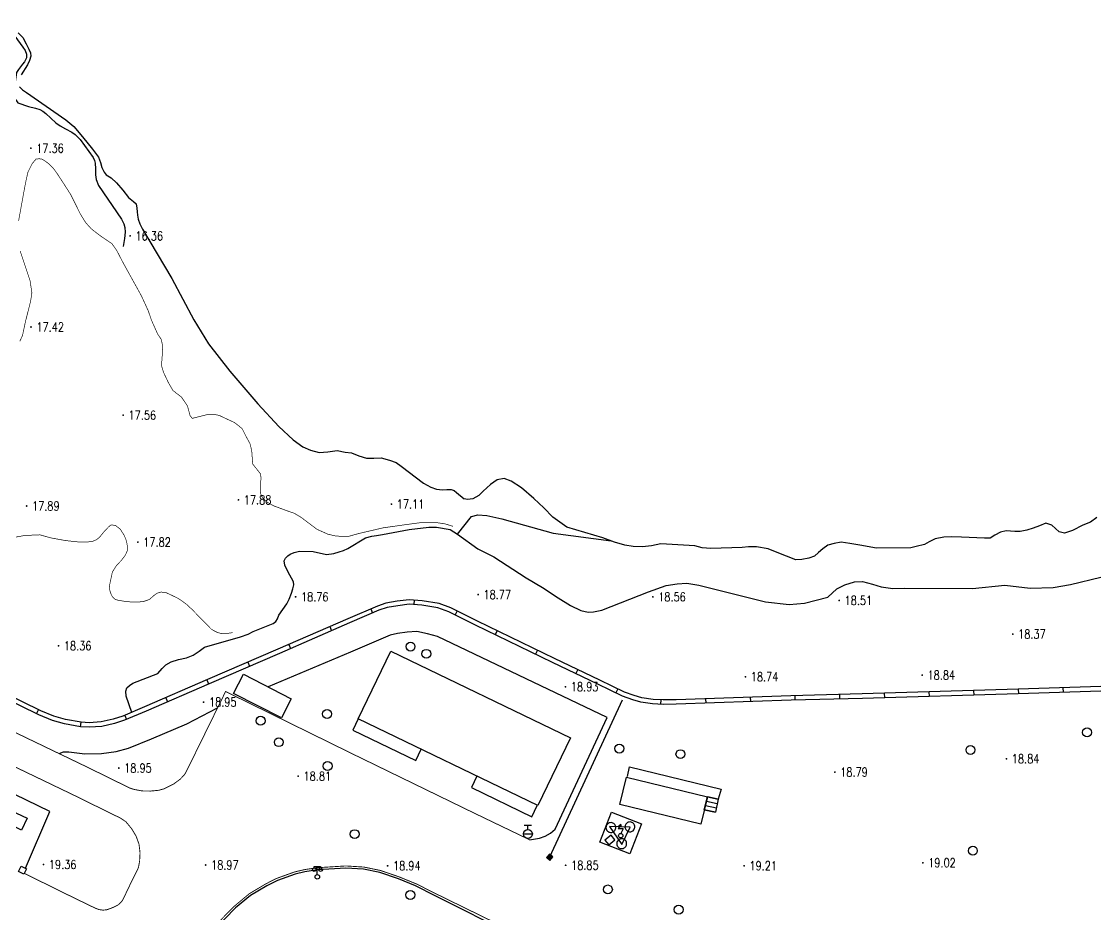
# Model space of a CAD drawing. Extents: x 404846 to 408477, y 3390929 to 3392894.
# Drawn here: x 407810.4 to 407930.6, y 3391708.8 to 3391808.7 of the extents above; entities that cross this region are included whole.
import ezdxf
from ezdxf.enums import TextEntityAlignment as Align

# ---------------------------------------------------------------- set-up
doc = ezdxf.new("R2010")
doc.units = 0
doc.header["$LTSCALE"] = 0.5
doc.layers.get('0').update_dxf_attribs({"linetype": 'CONTINUOUS'})
doc.layers.add('ASSIST', color=7, linetype='CONTINUOUS', plot=False)
for name, color, linetype in [('DGX', 2, 'CONTINUOUS'), ('DLDW', 11, 'CONTINUOUS'), ('DLSS', 4, 'CONTINUOUS'), ('DMTZ', 3, 'CONTINUOUS'), ('FZTZ', 7, 'CONTINUOUS'), ('GCD', 1, 'CONTINUOUS'), ('GXYZ', 2, 'CONTINUOUS'), ('JMD', 6, 'CONTINUOUS'), ('SXSS', 5, 'CONTINUOUS'), ('ZBTZ', 3, 'CONTINUOUS')]:
    doc.layers.add(name, color=color, linetype=linetype)
doc.styles.add('HZ', font='rs.shx', dxfattribs={"width": 0.8, "bigfont": 'hztxt.shx'})
doc.linetypes.add('10411', pattern='A,2,[150,AAA.SHX,S=1,R=0,X=0,Y=1],2,[151,AAA.SHX,S=1,R=0,X=0,Y=3],1e-11', length=4)
doc.linetypes.add('10421', pattern='A,2,[150,AAA.SHX,S=0.5,R=0,X=0,Y=0.5],1e-11', length=2)
doc.linetypes.add('10422', pattern='A,0.75,[150,AAA.SHX,S=0.5,R=0,X=0,Y=0.5],1.5,[177,AAA.SHX,S=1,R=0,X=0,Y=0.4],0.75', length=3)
doc.linetypes.add('1161', pattern='A,0,[149,AAA.SHX,S=0.15,R=0,X=0,Y=0],-1.6', length=1.6)
doc.linetypes.add('444', pattern='A,4.5,[145,AAA.SHX,S=1,R=0,X=0,Y=1],4.5,-0.5,[146,AAA.SHX,S=1,R=0,X=0,Y=0],-0.5', length=10)
doc.linetypes.add('447', pattern='A,8,-1,[148,AAA.SHX,S=1,R=0,X=0,Y=0],-1', length=10)

# ---------------------------------------------------------------- blocks, each defined once
blk = doc.blocks.new('gc097')
for p, q in [((-0.7, 2), (-0.7, 2.3)), ((-0.7, 2.3), (0.7, 2.3)), ((0, 0.5), (0, 2.3)), ((0.7, 2.3), (0.7, 2))]:
    blk.add_line(p, q)
for centre, radius in [((-0.7, 1.6), 0.4), ((0, 0), 0.5), ((0.73, 1.6), 0.4)]:
    blk.add_circle(centre, radius)
blk = doc.blocks.new('GC200')
at = {"linetype": 'Continuous', "const_width": 0.2, "flags": 128}
blk.add_lwpolyline([(-0.1, 0, 1), (0.1, 0, 1)], format="xyb", close=True, dxfattribs=at)
blk = doc.blocks.new('gc188')
blk.add_circle((0, 0), 1)
blk = doc.blocks.new('gc133')
for p, q in [((-1, 0), (1, 0)), ((-0.8, 2), (0.8, 2)), ((0, 1), (0, 2))]:
    blk.add_line(p, q)
blk.add_circle((0, 0), 1)
blk = doc.blocks.new('*U31')
at = {"linetype": 'Continuous'}
for points in [[(0, 0), (0.5, 0.5), (-0.5, 0.5)], [(0, 0), (-0.5, 0.5), (-0.5, -0.5)], [(0, 0), (-0.5, -0.5), (0.5, -0.5)], [(0, 0), (0.5, -0.5), (0.5, 0.5)]]:
    blk.add_solid(points, dxfattribs=at)
blk = doc.blocks.new('gc002')
blk.add_lwpolyline([(-0.5, -0.5), (0.5, -0.5), (0.5, 0.5), (-0.5, 0.5), (-0.5, -0.5)])
at = {"linetype": 'Continuous'}
blk.add_blockref('*U31', (0, 0), dxfattribs=at)
blk = doc.blocks.new('gc132')
at = {"linetype": 'Continuous'}
for points in [[(0, 2.5), (-0.58, 1.5)], [(0, 2.5), (-0.52, 2.2)], [(0, 2.5), (0, 1.9)], [(0.58, 1.5), (-0.58, 1.5)], [(0.58, 1.5), (0, 0.5)]]:
    blk.add_lwpolyline(points, dxfattribs=at)
blk.add_circle((0, 0), 0.5, dxfattribs=at)

msp = doc.modelspace()

# ---------------------------------------------------------------- linework, layer by layer
at = {"layer": 'ASSIST', "linetype": 'Continuous', "elevation": 19.521, "flags": 128}
msp.add_lwpolyline([(407886.832, 3391720.475), (407887.19, 3391721.933), (407888.388, 3391721.668), (407888.072, 3391720.208), (407886.832, 3391720.475)], close=True, dxfattribs=at)
at = {"layer": 'DGX', "linetype": 'Continuous', "const_width": 0.075, "flags": 128}
for points, elevation in [([(407826.864, 3391768.287), (407826.315, 3391769.453), (407826.099, 3391770.191), (407826.217, 3391771.837), (407826.18, 3391772.615), (407826.056, 3391773.14), (407825.663, 3391773.722), (407824.976, 3391775.264), (407824.615, 3391776.317), (407823.844, 3391777.997), (407821.818, 3391781.658), (407821.076, 3391783.088), (407820.557, 3391783.815), (407819.115, 3391784.804), (407818.228, 3391785.495), (407817.625, 3391786.168), (407817.038, 3391787.102), (407815.938, 3391789.326), (407814.473, 3391791.596), (407814.023, 3391792.22), (407813.479, 3391792.778), (407812.769, 3391793.269), (407812.411, 3391793.326), (407812.05, 3391793.281), (407811.621, 3391792.769), (407811.154, 3391791.835), (407810.941, 3391790.87), (407810.784, 3391790.078), (407810.111, 3391786.38)], 17.5), ([(407810.288, 3391782.995), (407811.394, 3391779.667), (407811.596, 3391778.326), (407811.455, 3391777.392), (407810.874, 3391775.094), (407810.551, 3391773.561), (407810.24, 3391772.89)], 17.5), ([(407836.299, 3391759.183), (407836.195, 3391760.64), (407836, 3391761.456), (407835.541, 3391762.294), (407835.11, 3391763.146), (407834.263, 3391763.816), (407833.444, 3391764.19), (407832.565, 3391764.606), (407831.867, 3391764.751), (407831.234, 3391764.706), (407830.422, 3391764.504), (407829.535, 3391764.276), (407829.295, 3391764.589), (407829.007, 3391765.662), (407828.335, 3391766.661), (407827.386, 3391767.387), (407826.864, 3391768.287)], 17.5), ([(407853.348, 3391752.382), (407850.908, 3391752.036), (407848.214, 3391751.41), (407846.871, 3391751.035), (407845.578, 3391751.125), (407844.725, 3391751.318), (407843.502, 3391751.865), (407842.567, 3391752.563), (407841.712, 3391753.212), (407840.942, 3391753.667), (407840.204, 3391753.92), (407838.652, 3391754.493), (407837.797, 3391754.979), (407837.269, 3391755.598), (407837.177, 3391755.955), (407837.155, 3391756.616), (407837.232, 3391757.612), (407837.176, 3391758.071), (407836.522, 3391758.898), (407836.299, 3391759.183)], 17.5), ([(407834.053, 3391740.311), (407833.385, 3391740.211), (407832.827, 3391740.2), (407832.372, 3391740.321), (407831.946, 3391740.536), (407831.669, 3391740.704), (407830.701, 3391741.681), (407829.536, 3391742.884), (407828.867, 3391743.502), (407828.011, 3391744.117), (407827.297, 3391744.462), (407826.634, 3391744.771), (407826.043, 3391744.852), (407825.612, 3391744.719), (407825.19, 3391744.42), (407824.758, 3391744.021), (407824.015, 3391743.767), (407822.817, 3391743.723), (407821.886, 3391743.828), (407821.164, 3391743.95), (407820.871, 3391744.062), (407820.592, 3391744.353), (407820.451, 3391744.623), (407820.272, 3391745.17), (407820.282, 3391745.587), (407820.464, 3391746.443), (407820.606, 3391747.095), (407821.057, 3391747.816), (407821.603, 3391748.384), (407822.046, 3391748.973), (407822.264, 3391749.45), (407822.288, 3391749.791), (407822.249, 3391750.192), (407822.167, 3391750.587), (407821.926, 3391751.194), (407821.485, 3391751.885), (407820.956, 3391752.295), (407820.465, 3391752.366), (407820.166, 3391752.131), (407819.674, 3391751.607), (407819.172, 3391750.984), (407818.818, 3391750.705), (407818.462, 3391750.549), (407817.737, 3391750.437), (407816.622, 3391750.47), (407815.372, 3391750.608), (407813.708, 3391750.91), (407812.487, 3391751.254), (407811.577, 3391751.214), (407810.851, 3391751.188), (407808.53, 3391750.775)], 18), ([(407858.724, 3391752.2), (407857.848, 3391752.472), (407856.952, 3391752.607), (407855.078, 3391752.612), (407853.348, 3391752.382)], 17.5)]:
    msp.add_lwpolyline(points, dxfattribs=dict(at, elevation=elevation))
at = {"layer": 'DLDW', "linetype": 'Continuous', "elevation": 19.927, "flags": 128}
msp.add_lwpolyline([(407877.588, 3391716.605), (407878.527, 3391718.558), (407876.218, 3391718.611), (407877.588, 3391716.605)], close=True, dxfattribs=at)
at = {"layer": 'DLSS', "linetype": 'Continuous', "const_width": 0.1, "flags": 128}
for points, elevation in [([(407822.544, 3391722.926), (407822.995, 3391722.777), (407823.934, 3391722.601), (407824.871, 3391722.586), (407825.77, 3391722.671), (407826.373, 3391722.834), (407827.474, 3391723.388), (407828.196, 3391723.921), (407828.677, 3391724.425), (407828.882, 3391724.786), (407833.272, 3391733.723), (407847.443, 3391726.757), (407861.089, 3391720.117), (407867.27, 3391717.144)], 18.99), ([(407805.254, 3391731.292), (407817.758, 3391725.28), (407822.544, 3391722.926)], 18.694), ([(407803.747, 3391728.157), (407816.237, 3391722.152), (407821.523, 3391719.552)], 18.694), ([(407821.523, 3391719.552), (407822.121, 3391719.148), (407822.773, 3391718.353), (407823.248, 3391717.561), (407823.58, 3391716.655), (407823.698, 3391715.693), (407823.65, 3391714.767), (407823.52, 3391714.027), (407822.71, 3391712.385), (407821.761, 3391710.401), (407821.617, 3391710.199), (407821.253, 3391709.861), (407820.824, 3391709.629), (407820.415, 3391709.462), (407819.967, 3391709.307), (407819.569, 3391709.264), (407819.107, 3391709.327), (407818.664, 3391709.497), (407816.068, 3391710.755), (407810.754, 3391713.377)], 19.041), ([(407862.935, 3391708.095), (407856.811, 3391711.095), (407854.63, 3391712.191), (407852.685, 3391712.987), (407850.591, 3391713.705), (407848.743, 3391714.083), (407846.721, 3391714.209), (407843.54, 3391714.011), (407842.102, 3391713.798), (407840.987, 3391713.538), (407838.961, 3391712.808), (407837.757, 3391712.199), (407835.93, 3391711.107), (407834.226, 3391709.692), (407833.025, 3391708.471), (407832.146, 3391707.545), (407831.328, 3391706.5), (407830.456, 3391705.098), (407829.718, 3391703.631), (407825.577, 3391694.972), (407819.972, 3391683.411), (407813.335, 3391669.754), (407812.691, 3391668.394)], 19.095)]:
    msp.add_lwpolyline(points, dxfattribs=dict(at, elevation=elevation))
at = {"layer": 'DMTZ', "linetype": '10421', "flags": 128}
for points, elevation in [([(407801.496, 3391805.784), (407801.945, 3391805.828), (407802.429, 3391806.046), (407804.46, 3391808.05), (407805.016, 3391808.494), (407805.789, 3391808.641), (407806.382, 3391808.68), (407807.767, 3391808.343), (407808.66, 3391807.894), (407809.24, 3391807.502), (407809.689, 3391807.028), (407810.579, 3391805.793), (407810.852, 3391805.416), (407811, 3391805.038), (407810.993, 3391804.626), (407810.78, 3391804.156), (407810.539, 3391803.922), (407810.097, 3391803.318), (407809.889, 3391802.991), (407809.565, 3391800.881), (407809.582, 3391800.545), (407809.694, 3391800.054), (407810.037, 3391799.573), (407811.209, 3391799.158), (407811.985, 3391798.994), (407812.474, 3391798.838), (407812.832, 3391798.662), (407813.173, 3391798.368), (407813.723, 3391797.882), (407814.292, 3391797.329), (407814.765, 3391796.992), (407815.343, 3391796.663), (407816.054, 3391796.292), (407816.426, 3391796.029), (407817.001, 3391795.494), (407817.974, 3391794.129), (407818.444, 3391793.462), (407818.592, 3391793.146), (407818.695, 3391792.823), (407818.697, 3391792.182), (407818.718, 3391791.534), (407818.78, 3391791.018), (407819.038, 3391790.337), (407821.638, 3391786.553), (407821.893, 3391786.058), (407822.005, 3391785.629), (407822.03, 3391785.125), (407821.945, 3391784.408), (407821.8, 3391783.503)], 16.518), ([(407822.781, 3391731.391), (407822.155, 3391733.22), (407822.101, 3391733.768), (407822.212, 3391734.121), (407822.502, 3391734.399), (407822.874, 3391734.671), (407825.7, 3391735.732), (407826.189, 3391736.315), (407826.582, 3391736.724), (407827.175, 3391737.05), (407828.01, 3391737.301), (407828.884, 3391737.479), (407829.631, 3391737.777), (407830.308, 3391738.24), (407830.916, 3391738.684), (407834.92, 3391739.848), (407835.786, 3391740.131), (407836.336, 3391740.45), (407838.593, 3391741.321), (407838.885, 3391741.537), (407839.07, 3391741.867), (407839.217, 3391742.272), (407840.106, 3391743.548), (407840.368, 3391744.06), (407840.634, 3391744.713), (407840.785, 3391745.197), (407840.905, 3391745.651), (407840.868, 3391745.989), (407840.631, 3391746.411), (407840.259, 3391747.058), (407839.909, 3391747.841), (407839.824, 3391748.358), (407839.955, 3391748.645), (407840.235, 3391748.885), (407840.503, 3391749.088), (407840.93, 3391749.284), (407841.551, 3391749.407), (407843.054, 3391749.38), (407844.552, 3391749.058), (407845.367, 3391749.173), (407845.971, 3391749.334), (407846.457, 3391749.51), (407846.93, 3391749.711), (407848.932, 3391750.933), (407849.617, 3391751.089), (407850.155, 3391751.168), (407850.835, 3391751.305), (407853.821, 3391751.841), (407855.996, 3391752.103), (407856.866, 3391752.12), (407858.405, 3391751.848), (407859.219, 3391751.309)], 18.691)]:
    msp.add_lwpolyline(points, dxfattribs=dict(at, elevation=elevation))
at = {"layer": 'DMTZ', "linetype": '10411', "flags": 128}
for points, elevation in [([(407859.219, 3391751.309), (407861.476, 3391749.691), (407863.27, 3391748.792), (407866.905, 3391746.45), (407868.735, 3391745.357), (407870.465, 3391744.214), (407871.873, 3391743.338), (407873.001, 3391742.795), (407873.837, 3391742.609), (407874.437, 3391742.641), (407875.373, 3391742.83), (407880.587, 3391744.886), (407882.555, 3391745.575), (407883.799, 3391745.784), (407884.885, 3391745.83), (407886.21, 3391745.621), (407893.687, 3391743.768), (407896.341, 3391743.457), (407898.031, 3391743.596), (407900.651, 3391744.295), (407901.662, 3391745.221), (407902.55, 3391745.652), (407903.623, 3391745.987), (407904.527, 3391746.02), (407905.65, 3391745.733), (407906.623, 3391745.423), (407907.928, 3391745.256), (407909.188, 3391745.282), (407916.826, 3391745.237), (407920.452, 3391745.615), (407923.279, 3391745.285), (407925.876, 3391745.349), (407927.813, 3391745.696)], 18.375), ([(407927.813, 3391745.696), (407934.582, 3391747.349), (407937.505, 3391747.602), (407944.808, 3391748.073), (407954.949, 3391747.439), (407963.794, 3391746.397), (407968.533, 3391744.525), (407971.926, 3391742.933), (407973.577, 3391742.84), (407979.625, 3391743.735), (407981.017, 3391744.287)], 17.918)]:
    msp.add_lwpolyline(points, dxfattribs=dict(at, elevation=elevation))
at = {"layer": 'DMTZ', "linetype": '10422', "elevation": 19.477, "flags": 128}
msp.add_lwpolyline([(407876.439, 3391720.236), (407879.811, 3391718.927), (407878.509, 3391715.573), (407875.138, 3391716.881), (407876.439, 3391720.236)], close=True, dxfattribs=at)
at = {"layer": 'DMTZ', "linetype": '10422', "elevation": 19.095, "flags": 128}
msp.add_lwpolyline([(407865.473, 3391706.453), (407856.702, 3391710.875), (407854.529, 3391711.967), (407852.599, 3391712.757), (407850.526, 3391713.467), (407848.711, 3391713.839), (407846.721, 3391713.963), (407843.565, 3391713.766), (407842.148, 3391713.557), (407841.057, 3391713.302), (407839.059, 3391712.582), (407837.876, 3391711.983), (407836.072, 3391710.906), (407834.393, 3391709.511), (407833.202, 3391708.301), (407832.332, 3391707.384), (407831.53, 3391706.359), (407830.671, 3391704.978), (407829.939, 3391703.523), (407825.798, 3391694.866), (407820.193, 3391683.304), (407813.557, 3391669.648), (407812.025, 3391666.61)], dxfattribs=at)
at = {"layer": 'FZTZ', "linetype": 'Continuous', "flags": 128}
for points, elevation in [([(407808.608, 3391720.712), (407811.052, 3391719.55), (407810.423, 3391718.226), (407807.979, 3391719.388), (407808.608, 3391720.712)], 18.869), ([(407875.835, 3391718.603), (407875.827, 3391718.46), (407875.843, 3391718.365), (407875.875, 3391718.274), (407875.922, 3391718.191), (407875.983, 3391718.117), (407876.056, 3391718.054), (407876.139, 3391718.005), (407876.229, 3391717.972), (407876.323, 3391717.954), (407876.467, 3391717.959), (407876.56, 3391717.983), (407876.647, 3391718.022), (407876.726, 3391718.077), (407876.825, 3391718.182), (407876.873, 3391718.265), (407876.907, 3391718.354), (407876.925, 3391718.449), (407876.92, 3391718.593), (407876.896, 3391718.686), (407876.856, 3391718.773), (407876.802, 3391718.852), (407876.697, 3391718.95), (407876.614, 3391718.999), (407876.524, 3391719.033), (407876.43, 3391719.051), (407876.286, 3391719.046), (407876.193, 3391719.022), (407876.106, 3391718.982), (407876.026, 3391718.928), (407875.928, 3391718.823), (407875.879, 3391718.74), (407875.846, 3391718.65), (407875.835, 3391718.603)], 19.917), ([(407877.961, 3391718.681), (407877.953, 3391718.537), (407877.969, 3391718.442), (407878.001, 3391718.352), (407878.048, 3391718.268), (407878.109, 3391718.194), (407878.182, 3391718.131), (407878.265, 3391718.083), (407878.355, 3391718.049), (407878.449, 3391718.031), (407878.593, 3391718.036), (407878.686, 3391718.06), (407878.773, 3391718.1), (407878.853, 3391718.154), (407878.951, 3391718.259), (407879, 3391718.342), (407879.033, 3391718.432), (407879.051, 3391718.526), (407879.046, 3391718.67), (407879.022, 3391718.763), (407878.982, 3391718.85), (407878.928, 3391718.93), (407878.823, 3391719.028), (407878.74, 3391719.077), (407878.65, 3391719.11), (407878.556, 3391719.128), (407878.412, 3391719.123), (407878.319, 3391719.099), (407878.232, 3391719.059), (407878.153, 3391719.005), (407878.055, 3391718.9), (407878.006, 3391718.817), (407877.972, 3391718.727), (407877.961, 3391718.681)], 19.917), ([(407876.133, 3391716.575), (407876.822, 3391717.124), (407876.404, 3391717.647), (407875.716, 3391717.099), (407876.133, 3391716.575)], 21.457), ([(407877.05, 3391716.798), (407877.043, 3391716.654), (407877.058, 3391716.559), (407877.09, 3391716.469), (407877.137, 3391716.385), (407877.198, 3391716.311), (407877.271, 3391716.248), (407877.354, 3391716.2), (407877.444, 3391716.166), (407877.538, 3391716.148), (407877.682, 3391716.153), (407877.775, 3391716.177), (407877.863, 3391716.217), (407877.942, 3391716.271), (407878.04, 3391716.376), (407878.089, 3391716.459), (407878.123, 3391716.549), (407878.14, 3391716.643), (407878.135, 3391716.787), (407878.111, 3391716.88), (407878.072, 3391716.967), (407878.017, 3391717.047), (407877.912, 3391717.145), (407877.829, 3391717.194), (407877.74, 3391717.227), (407877.645, 3391717.245), (407877.501, 3391717.24), (407877.408, 3391717.216), (407877.321, 3391717.176), (407877.242, 3391717.122), (407877.144, 3391717.017), (407877.095, 3391716.934), (407877.061, 3391716.844), (407877.05, 3391716.798)], 19.917)]:
    msp.add_lwpolyline(points, close=True, dxfattribs=dict(at, elevation=elevation))
at = {"layer": 'JMD', "linetype": 'Continuous'}
for p, q in [((407886.832, 3391720.475), (407887.19, 3391721.933)), ((407886.952, 3391720.962), (407888.178, 3391720.696)), ((407887.071, 3391721.447), (407888.283, 3391721.182)), ((407887.19, 3391721.933), (407888.388, 3391721.668)), ((407888.388, 3391721.668), (407888.072, 3391720.208)), ((407886.832, 3391720.476), (407888.072, 3391720.209))]:
    msp.add_line(p, q, dxfattribs=at)
at = {"layer": 'JMD', "linetype": 'Continuous', "flags": 128}
for points, elevation in [([(407851.766, 3391738.246), (407871.856, 3391728.525), (407868.194, 3391720.956), (407848.103, 3391730.676), (407851.766, 3391738.246)], 24.201), ([(407835.264, 3391735.666), (407840.621, 3391732.917), (407839.519, 3391730.769), (407834.162, 3391733.519), (407835.264, 3391735.666)], 21.569), ([(407878.125, 3391724.159), (407887.19, 3391721.933), (407886.439, 3391718.873), (407877.373, 3391721.099), (407878.125, 3391724.159)], 22.869), ([(407810.391, 3391714.195), (407811.01, 3391713.879), (407810.705, 3391713.281), (407810.085, 3391713.597), (407810.391, 3391714.195)], 21.828)]:
    msp.add_lwpolyline(points, close=True, dxfattribs=dict(at, elevation=elevation))
at = {"layer": 'JMD', "linetype": '447', "elevation": 21.035, "flags": 128}
msp.add_lwpolyline([(407877.654, 3391732.747), (407869.519, 3391715.188)], dxfattribs=at)
at = {"layer": 'JMD', "linetype": 'Continuous', "flags": 128}
for points, elevation in [([(407848.103, 3391730.676), (407847.494, 3391729.416), (407854.541, 3391726.006), (407855.151, 3391727.266)], 22.229), ([(407878.242, 3391724.224), (407878.461, 3391725.281), (407888.711, 3391722.78), (407888.388, 3391721.668), (407887.19, 3391721.933)], 20.097), ([(407861.392, 3391724.247), (407860.773, 3391722.968), (407867.515, 3391719.706), (407868.134, 3391720.985)], 22.229)]:
    msp.add_lwpolyline(points, dxfattribs=dict(at, elevation=elevation))
at = {"layer": 'JMD', "linetype": '444', "elevation": 21.429, "flags": 128}
msp.add_lwpolyline([(407810.865, 3391713.953), (407813.62, 3391720.295), (407803.202, 3391725.319)], dxfattribs=at)
at = {"layer": 'SXSS', "linetype": 'Continuous'}
for p, q in [((407854.369, 3391743.945), (407854.334, 3391743.447)), ((407849.516, 3391742.964), (407849.711, 3391742.503)), ((407859.174, 3391742.742), (407858.951, 3391742.295)), ((407844.923, 3391740.988), (407845.123, 3391740.53)), ((407863.659, 3391740.532), (407863.441, 3391740.082)), ((407840.342, 3391738.983), (407840.543, 3391738.525)), ((407868.156, 3391738.346), (407867.938, 3391737.896)), ((407835.753, 3391736.999), (407835.95, 3391736.54)), ((407872.664, 3391736.183), (407872.449, 3391735.731)), ((407831.16, 3391735.022), (407831.36, 3391734.564)), ((407826.576, 3391733.026), (407826.776, 3391732.568)), ((407877.168, 3391734.011), (407876.948, 3391733.562)), ((407891.965, 3391733.091), (407891.982, 3391732.591)), ((407896.962, 3391733.262), (407896.975, 3391732.763)), ((407901.96, 3391733.391), (407901.973, 3391732.891)), ((407906.958, 3391733.528), (407906.973, 3391733.029)), ((407911.956, 3391733.676), (407911.971, 3391733.176)), ((407916.954, 3391733.823), (407916.969, 3391733.323)), ((407921.952, 3391733.97), (407921.968, 3391733.471)), ((407926.949, 3391734.135), (407926.965, 3391733.635)), ((407881.97, 3391732.792), (407881.946, 3391732.292)), ((407886.968, 3391732.915), (407886.985, 3391732.416)), ((407812.323, 3391731.709), (407812.104, 3391731.26)), ((407821.982, 3391731.052), (407822.177, 3391730.592)), ((407817.089, 3391730.281), (407817, 3391729.789))]:
    msp.add_line(p, q, dxfattribs=at)
at = {"layer": 'SXSS', "linetype": 'Continuous', "flags": 128}
for points, elevation in [([(407810.062, 3391807.404), (407810.581, 3391806.876), (407810.968, 3391806.181), (407811.24, 3391805.584), (407811.444, 3391805.172), (407811.46, 3391804.817), (407811.324, 3391804.302), (407811.124, 3391803.847), (407810.388, 3391802.711)], 15.853), ([(407810.225, 3391801.359), (407810.539, 3391801.037), (407810.983, 3391800.738), (407815.391, 3391797.692), (407816.291, 3391796.925), (407817.262, 3391795.786), (407818.39, 3391794.414), (407819.056, 3391793.492), (407819.29, 3391792.906), (407819.424, 3391792.33), (407819.681, 3391791.82), (407819.919, 3391791.521), (407820.452, 3391791.174), (407821.053, 3391790.647), (407821.785, 3391789.803), (407822.404, 3391788.997), (407822.97, 3391788.558), (407823.258, 3391788.286), (407823.352, 3391787.783), (407823.357, 3391787.391), (407823.423, 3391787), (407823.497, 3391786.566), (407823.686, 3391786.035), (407823.976, 3391785.433)], 15.853), ([(407823.976, 3391785.433), (407827.259, 3391779.919), (407829.718, 3391775.291), (407831.349, 3391772.617), (407833.728, 3391769.555), (407836.88, 3391765.91), (407839.238, 3391763.382), (407840.818, 3391761.87), (407841.912, 3391761.089), (407842.755, 3391760.724), (407843.727, 3391760.462), (407844.71, 3391760.532), (407845.764, 3391760.675), (407846.663, 3391760.484), (407847.358, 3391760.406), (407848.172, 3391760.099), (407849.043, 3391759.821), (407849.868, 3391759.845), (407850.692, 3391759.87), (407851.621, 3391759.622), (407852.348, 3391759.342), (407852.931, 3391758.916), (407855.413, 3391757.044), (407856.239, 3391756.578), (407856.869, 3391756.363), (407857.521, 3391756.298), (407858.013, 3391756.334), (407858.49, 3391756.325), (407858.839, 3391756.214), (407859.102, 3391755.986), (407859.977, 3391755.263)], 15.853), ([(407930.732, 3391753.204), (407930.044, 3391752.659), (407929.168, 3391752.321), (407928.03, 3391751.739), (407927.131, 3391751.444), (407926.525, 3391751.604), (407925.705, 3391752.344), (407925.043, 3391752.557), (407924.331, 3391752.276), (407923.619, 3391751.995), (407922.928, 3391751.779), (407922.182, 3391751.618), (407921.566, 3391751.635), (407920.598, 3391751.692), (407919.962, 3391751.532), (407919.349, 3391751.218), (407918.802, 3391750.883), (407918.176, 3391750.866), (407915.591, 3391751.007), (407914.469, 3391751.041), (407913.612, 3391750.989), (407912.678, 3391750.815), (407911.978, 3391750.457), (407911.453, 3391750.188), (407910.531, 3391749.938), (407909.939, 3391749.8), (407906.09, 3391749.764), (407904.228, 3391750.11), (407903.116, 3391750.286), (407902.136, 3391750.42), (407901.356, 3391750.27), (407900.643, 3391750.098), (407900.075, 3391749.697), (407899.606, 3391749.264), (407899.148, 3391748.864), (407898.523, 3391748.627), (407897.743, 3391748.477), (407897.083, 3391748.471), (407894.964, 3391749.265), (407893.971, 3391749.695), (407892.682, 3391749.892), (407891.769, 3391749.895), (407891.054, 3391749.833), (407887.579, 3391749.713), (407886.588, 3391749.813), (407885.773, 3391750.004), (407881.975, 3391750.243), (407880.921, 3391750.036), (407879.899, 3391749.927), (407878.886, 3391749.962), (407877.939, 3391750.085), (407876.769, 3391750.426), (407875.467, 3391750.919), (407871.462, 3391752.103), (407869.889, 3391753.232), (407868.867, 3391754.257), (407867.746, 3391755.313), (407866.381, 3391756.521), (407865.23, 3391757.258), (407864.446, 3391757.548), (407863.666, 3391757.398), (407862.911, 3391756.874), (407862.093, 3391756.151), (407861.602, 3391755.652), (407860.934, 3391755.283), (407860.329, 3391755.222), (407859.977, 3391755.263)], 15.767)]:
    msp.add_lwpolyline(points, dxfattribs=dict(at, elevation=elevation))
at = {"layer": 'SXSS', "linetype": '10422', "elevation": 22.711, "flags": 128}
msp.add_lwpolyline([(408167.848, 3391711.483), (408157.476, 3391726.378), (408130.272, 3391730.162), (408109.43, 3391732.777), (408091.82, 3391735.157), (408071.419, 3391737.794), (408059.48, 3391737.491), (408046.723, 3391737.157), (408031.232, 3391736.62), (408012.414, 3391736.025), (407989.08, 3391735.534), (407976.129, 3391735.177), (407961.858, 3391734.698), (407950.285, 3391734.295), (407935.828, 3391733.927), (407921.958, 3391733.47), (407904.519, 3391732.956), (407896.532, 3391732.751), (407883.695, 3391732.3), (407882.224, 3391732.279), (407881.045, 3391732.336), (407879.735, 3391732.54), (407878.82, 3391732.805), (407877.691, 3391733.198), (407874.913, 3391734.561), (407869.848, 3391736.967), (407861.22, 3391741.161), (407858.263, 3391742.638), (407857.031, 3391743.085), (407855.218, 3391743.384), (407853.823, 3391743.483), (407852.539, 3391743.322), (407851.336, 3391743.111), (407850.427, 3391742.807), (407847.129, 3391741.408), (407839.309, 3391737.985), (407831.439, 3391734.598), (407824.4, 3391731.534), (407821.958, 3391730.499), (407820.827, 3391730.159), (407819.422, 3391729.825), (407818.017, 3391729.735), (407817.038, 3391729.782), (407815.253, 3391730.102), (407813.891, 3391730.483), (407812.39, 3391731.121), (407802.305, 3391736.031), (407782.338, 3391745.715), (407762.961, 3391755.147), (407751.481, 3391760.623), (407739.004, 3391766.69), (407723.224, 3391774.352), (407710.911, 3391780.266)], dxfattribs=at)
at = {"layer": 'SXSS', "color": 7, "linetype": 'Continuous', "elevation": 22.711, "flags": 128}
msp.add_lwpolyline([(407935.813, 3391734.427), (407921.942, 3391733.97), (407904.505, 3391733.456), (407896.517, 3391733.251), (407883.683, 3391732.8), (407882.232, 3391732.779), (407881.096, 3391732.834), (407879.844, 3391733.029), (407878.972, 3391733.282), (407877.884, 3391733.66), (407875.13, 3391735.011), (407870.065, 3391737.418), (407861.441, 3391741.61), (407858.461, 3391743.098), (407857.158, 3391743.571), (407855.276, 3391743.881), (407853.81, 3391743.985), (407852.465, 3391743.817), (407851.213, 3391743.597), (407850.25, 3391743.275), (407846.931, 3391741.867), (407839.11, 3391738.444), (407831.24, 3391735.057), (407824.203, 3391731.993), (407821.788, 3391730.97), (407820.697, 3391730.642), (407819.348, 3391730.321), (407818.013, 3391730.236), (407817.094, 3391730.28), (407815.365, 3391730.59), (407814.057, 3391730.956), (407812.597, 3391731.576), (407802.524, 3391736.481)], dxfattribs=at)
at = {"layer": 'ZBTZ', "linetype": '1161', "flags": 128}
for points, elevation in [([(407859.219, 3391751.309), (407860.773, 3391753.309), (407861.507, 3391753.505), (407862.489, 3391753.431), (407864.183, 3391753.034), (407869.904, 3391751.447), (407876.4, 3391750.566)], 16.647), ([(407867.27, 3391717.144), (407868.399, 3391717.324), (407869.04, 3391717.546), (407869.631, 3391717.89), (407870.129, 3391718.336), (407875.958, 3391730.809), (407856.988, 3391739.877), (407855.854, 3391740.168), (407854.672, 3391740.421), (407853.601, 3391740.355), (407852.494, 3391740.228), (407851.666, 3391740.031), (407847.263, 3391738.113), (407838.048, 3391734.238)], 18.958), ([(407814.656, 3391726.772), (407815.147, 3391726.971), (407815.747, 3391726.957), (407817.533, 3391726.759), (407819.375, 3391726.792), (407821.011, 3391727.015), (407822.41, 3391727.386), (407824.99, 3391728.445), (407828.919, 3391730.105), (407832.376, 3391731.898)], 18.779)]:
    msp.add_lwpolyline(points, dxfattribs=dict(at, elevation=elevation))

# ---------------------------------------------------------------- block references
at = {"layer": 'DLDW', "linetype": 'Continuous', "xscale": 0.5, "yscale": 0.5}
for name, p in [('gc132', (407877.48, 3391717.595)), ('gc097', (407843.53, 3391712.989, 19.297))]:
    msp.add_blockref(name, p, dxfattribs=at)
at = {"layer": 'GCD', "linetype": 'Continuous'}
ref = msp.add_blockref('GC200', (407811.485, 3391794.498, 17.36), dxfattribs=dict(at, xscale=0.5, yscale=0.5, zscale=0.5))
ref.add_attrib('height', '17.36', dxfattribs={"linetype": 'Continuous', "height": 1, "style": 'HZ', "width": 0.8}).set_placement((407812.085, 3391794.498, 17.36), align=Align.MIDDLE_LEFT)
ref = msp.add_blockref('GC200', (407822.583, 3391784.689, 16.36), dxfattribs=dict(at, xscale=0.5, yscale=0.5, zscale=0.5))
ref.add_attrib('height', '16.36', dxfattribs={"linetype": 'Continuous', "height": 1, "style": 'HZ', "width": 0.8}).set_placement((407823.183, 3391784.689, 16.36), align=Align.MIDDLE_LEFT)
ref = msp.add_blockref('GC200', (407811.497, 3391774.506, 17.42), dxfattribs=dict(at, xscale=0.5, yscale=0.5, zscale=0.5))
ref.add_attrib('height', '17.42', dxfattribs={"linetype": 'Continuous', "height": 1, "style": 'HZ', "width": 0.8}).set_placement((407812.097, 3391774.506, 17.42), align=Align.MIDDLE_LEFT)
ref = msp.add_blockref('GC200', (407821.811, 3391764.64, 17.559), dxfattribs=dict(at, xscale=0.5, yscale=0.5, zscale=0.5))
ref.add_attrib('height', '17.56', dxfattribs={"linetype": 'Continuous', "height": 1, "style": 'HZ', "width": 0.8}).set_placement((407822.411, 3391764.64, 17.559), align=Align.MIDDLE_LEFT)
ref = msp.add_blockref('GC200', (407811.009, 3391754.477, 17.89), dxfattribs=dict(at, xscale=0.5, yscale=0.5, zscale=0.5))
ref.add_attrib('height', '17.89', dxfattribs={"linetype": 'Continuous', "height": 1, "style": 'HZ', "width": 0.8}).set_placement((407811.609, 3391754.477, 17.89), align=Align.MIDDLE_LEFT)
ref = msp.add_blockref('GC200', (407834.704, 3391755.157, 17.879), dxfattribs=dict(at, xscale=0.5, yscale=0.5, zscale=0.5))
ref.add_attrib('height', '17.88', dxfattribs={"linetype": 'Continuous', "height": 1, "style": 'HZ', "width": 0.8}).set_placement((407835.304, 3391755.157, 17.879), align=Align.MIDDLE_LEFT)
ref = msp.add_blockref('GC200', (407851.822, 3391754.686, 17.106), dxfattribs=dict(at, xscale=0.5, yscale=0.5, zscale=0.5))
ref.add_attrib('height', '17.11', dxfattribs={"linetype": 'Continuous', "height": 1, "style": 'HZ', "width": 0.8}).set_placement((407852.422, 3391754.686, 17.106), align=Align.MIDDLE_LEFT)
ref = msp.add_blockref('GC200', (407823.461, 3391750.437, 17.82), dxfattribs=dict(at, xscale=0.5, yscale=0.5, zscale=0.5))
ref.add_attrib('height', '17.82', dxfattribs={"linetype": 'Continuous', "height": 1, "style": 'HZ', "width": 0.8}).set_placement((407824.061, 3391750.437, 17.82), align=Align.MIDDLE_LEFT)
ref = msp.add_blockref('GC200', (407861.519, 3391744.563, 18.768), dxfattribs=dict(at, xscale=0.5, yscale=0.5, zscale=0.5))
ref.add_attrib('height', '18.77', dxfattribs={"linetype": 'Continuous', "height": 1, "style": 'HZ', "width": 0.8}).set_placement((407862.119, 3391744.563, 18.768), align=Align.MIDDLE_LEFT)
ref = msp.add_blockref('GC200', (407841.103, 3391744.312, 18.759), dxfattribs=dict(at, xscale=0.5, yscale=0.5, zscale=0.5))
ref.add_attrib('height', '18.76', dxfattribs={"linetype": 'Continuous', "height": 1, "style": 'HZ', "width": 0.8}).set_placement((407841.703, 3391744.312, 18.759), align=Align.MIDDLE_LEFT)
ref = msp.add_blockref('GC200', (407881.076, 3391744.312, 18.56), dxfattribs=dict(at, xscale=0.5, yscale=0.5, zscale=0.5))
ref.add_attrib('height', '18.56', dxfattribs={"linetype": 'Continuous', "height": 1, "style": 'HZ', "width": 0.8}).set_placement((407881.676, 3391744.312, 18.56), align=Align.MIDDLE_LEFT)
ref = msp.add_blockref('GC200', (407901.93, 3391743.91, 18.512), dxfattribs=dict(at, xscale=0.5, yscale=0.5, zscale=0.5))
ref.add_attrib('height', '18.51', dxfattribs={"linetype": 'Continuous', "height": 1, "style": 'HZ', "width": 0.8}).set_placement((407902.53, 3391743.91, 18.512), align=Align.MIDDLE_LEFT)
ref = msp.add_blockref('GC200', (407921.341, 3391740.148, 18.368), dxfattribs=dict(at, xscale=0.5, yscale=0.5, zscale=0.5))
ref.add_attrib('height', '18.37', dxfattribs={"linetype": 'Continuous', "height": 1, "style": 'HZ', "width": 0.8}).set_placement((407921.941, 3391740.148, 18.368), align=Align.MIDDLE_LEFT)
ref = msp.add_blockref('GC200', (407814.578, 3391738.84, 18.359), dxfattribs=dict(at, xscale=0.5, yscale=0.5, zscale=0.5))
ref.add_attrib('height', '18.36', dxfattribs={"linetype": 'Continuous', "height": 1, "style": 'HZ', "width": 0.8}).set_placement((407815.178, 3391738.84, 18.359), align=Align.MIDDLE_LEFT)
ref = msp.add_blockref('GC200', (407891.432, 3391735.377, 18.736), dxfattribs=dict(at, xscale=0.5, yscale=0.5, zscale=0.5))
ref.add_attrib('height', '18.74', dxfattribs={"linetype": 'Continuous', "height": 1, "style": 'HZ', "width": 0.8}).set_placement((407892.032, 3391735.377, 18.736), align=Align.MIDDLE_LEFT)
ref = msp.add_blockref('GC200', (407911.208, 3391735.562, 18.84), dxfattribs=dict(at, xscale=0.5, yscale=0.5, zscale=0.5))
ref.add_attrib('height', '18.84', dxfattribs={"linetype": 'Continuous', "height": 1, "style": 'HZ', "width": 0.8}).set_placement((407911.808, 3391735.562, 18.84), align=Align.MIDDLE_LEFT)
ref = msp.add_blockref('GC200', (407871.296, 3391734.256, 18.928), dxfattribs=dict(at, xscale=0.5, yscale=0.5, zscale=0.5))
ref.add_attrib('height', '18.93', dxfattribs={"linetype": 'Continuous', "height": 1, "style": 'HZ', "width": 0.8}).set_placement((407871.896, 3391734.256, 18.928), align=Align.MIDDLE_LEFT)
ref = msp.add_blockref('GC200', (407830.812, 3391732.537, 18.951), dxfattribs=dict(at, xscale=0.5, yscale=0.5, zscale=0.5))
ref.add_attrib('height', '18.95', dxfattribs={"linetype": 'Continuous', "height": 1, "style": 'HZ', "width": 0.8}).set_placement((407831.412, 3391732.537, 18.951), align=Align.MIDDLE_LEFT)
ref = msp.add_blockref('GC200', (407920.635, 3391726.197, 18.84), dxfattribs=dict(at, xscale=0.5, yscale=0.5, zscale=0.5))
ref.add_attrib('height', '18.84', dxfattribs={"linetype": 'Continuous', "height": 1, "style": 'HZ', "width": 0.8}).set_placement((407921.235, 3391726.197, 18.84), align=Align.MIDDLE_LEFT)
ref = msp.add_blockref('GC200', (407821.323, 3391725.16, 18.949), dxfattribs=dict(at, xscale=0.5, yscale=0.5, zscale=0.5))
ref.add_attrib('height', '18.95', dxfattribs={"linetype": 'Continuous', "height": 1, "style": 'HZ', "width": 0.8}).set_placement((407821.923, 3391725.16, 18.949), align=Align.MIDDLE_LEFT)
ref = msp.add_blockref('GC200', (407841.39, 3391724.254, 18.813), dxfattribs=dict(at, xscale=0.5, yscale=0.5, zscale=0.5))
ref.add_attrib('height', '18.81', dxfattribs={"linetype": 'Continuous', "height": 1, "style": 'HZ', "width": 0.8}).set_placement((407841.99, 3391724.254, 18.813), align=Align.MIDDLE_LEFT)
ref = msp.add_blockref('GC200', (407901.443, 3391724.704, 18.79), dxfattribs=dict(at, xscale=0.5, yscale=0.5, zscale=0.5))
ref.add_attrib('height', '18.79', dxfattribs={"linetype": 'Continuous', "height": 1, "style": 'HZ', "width": 0.8}).set_placement((407902.043, 3391724.704, 18.79), align=Align.MIDDLE_LEFT)
ref = msp.add_blockref('GC200', (407911.283, 3391714.567, 19.024), dxfattribs=dict(at, xscale=0.5, yscale=0.5, zscale=0.5))
ref.add_attrib('height', '19.02', dxfattribs={"linetype": 'Continuous', "height": 1, "style": 'HZ', "width": 0.8}).set_placement((407911.883, 3391714.567, 19.024), align=Align.MIDDLE_LEFT)
ref = msp.add_blockref('GC200', (407812.901, 3391714.369, 19.363), dxfattribs=dict(at, xscale=0.5, yscale=0.5, zscale=0.5))
ref.add_attrib('height', '19.36', dxfattribs={"linetype": 'Continuous', "height": 1, "style": 'HZ', "width": 0.8}).set_placement((407813.501, 3391714.369, 19.363), align=Align.MIDDLE_LEFT)
ref = msp.add_blockref('GC200', (407831.04, 3391714.313, 18.969), dxfattribs=dict(at, xscale=0.5, yscale=0.5, zscale=0.5))
ref.add_attrib('height', '18.97', dxfattribs={"linetype": 'Continuous', "height": 1, "style": 'HZ', "width": 0.8}).set_placement((407831.64, 3391714.313, 18.969), align=Align.MIDDLE_LEFT)
ref = msp.add_blockref('GC200', (407851.398, 3391714.226, 18.944), dxfattribs=dict(at, xscale=0.5, yscale=0.5, zscale=0.5))
ref.add_attrib('height', '18.94', dxfattribs={"linetype": 'Continuous', "height": 1, "style": 'HZ', "width": 0.8}).set_placement((407851.998, 3391714.226, 18.944), align=Align.MIDDLE_LEFT)
ref = msp.add_blockref('GC200', (407871.319, 3391714.285, 18.853), dxfattribs=dict(at, xscale=0.5, yscale=0.5, zscale=0.5))
ref.add_attrib('height', '18.85', dxfattribs={"linetype": 'Continuous', "height": 1, "style": 'HZ', "width": 0.8}).set_placement((407871.919, 3391714.285, 18.853), align=Align.MIDDLE_LEFT)
ref = msp.add_blockref('GC200', (407891.28, 3391714.229, 19.213), dxfattribs=dict(at, xscale=0.5, yscale=0.5, zscale=0.5))
ref.add_attrib('height', '19.21', dxfattribs={"linetype": 'Continuous', "height": 1, "style": 'HZ', "width": 0.8}).set_placement((407891.88, 3391714.229, 19.213), align=Align.MIDDLE_LEFT)
at = {"layer": 'GXYZ', "linetype": 'Continuous', "xscale": 0.5, "yscale": 0.5}
for name, p in [('gc188', (407853.96, 3391738.749, 19.093)), ('gc188', (407855.735, 3391737.94, 19.093)), ('gc188', (407837.183, 3391730.449, 19.045)), ('gc188', (407844.627, 3391731.21, 19.205)), ('gc188', (407929.66, 3391729.155, 18.866)), ('gc188', (407839.225, 3391728.054, 19.045)), ('gc188', (407877.321, 3391727.339, 19.08)), ('gc188', (407884.162, 3391726.716, 19.057)), ('gc188', (407916.611, 3391727.182, 18.866)), ('gc188', (407844.68, 3391725.385, 19.065)), ('gc133', (407867.089, 3391717.788, 18.921)), ('gc188', (407847.717, 3391717.766, 19.045)), ('gc188', (407916.877, 3391715.918, 18.946)), ('gc188', (407853.938, 3391710.959, 18.667)), ('gc188', (407876.041, 3391711.579, 19.057)), ('gc188', (407883.966, 3391709.32, 19.195))]:
    msp.add_blockref(name, p, dxfattribs=at)
at = {"layer": 'JMD', "linetype": 'Continuous', "xscale": 0.5, "yscale": 0.5, "rotation": 318.8486253133502}
msp.add_blockref('gc002', (407869.519, 3391715.188, 21.088), dxfattribs=at)

doc.saveas('drawing.dxf')
